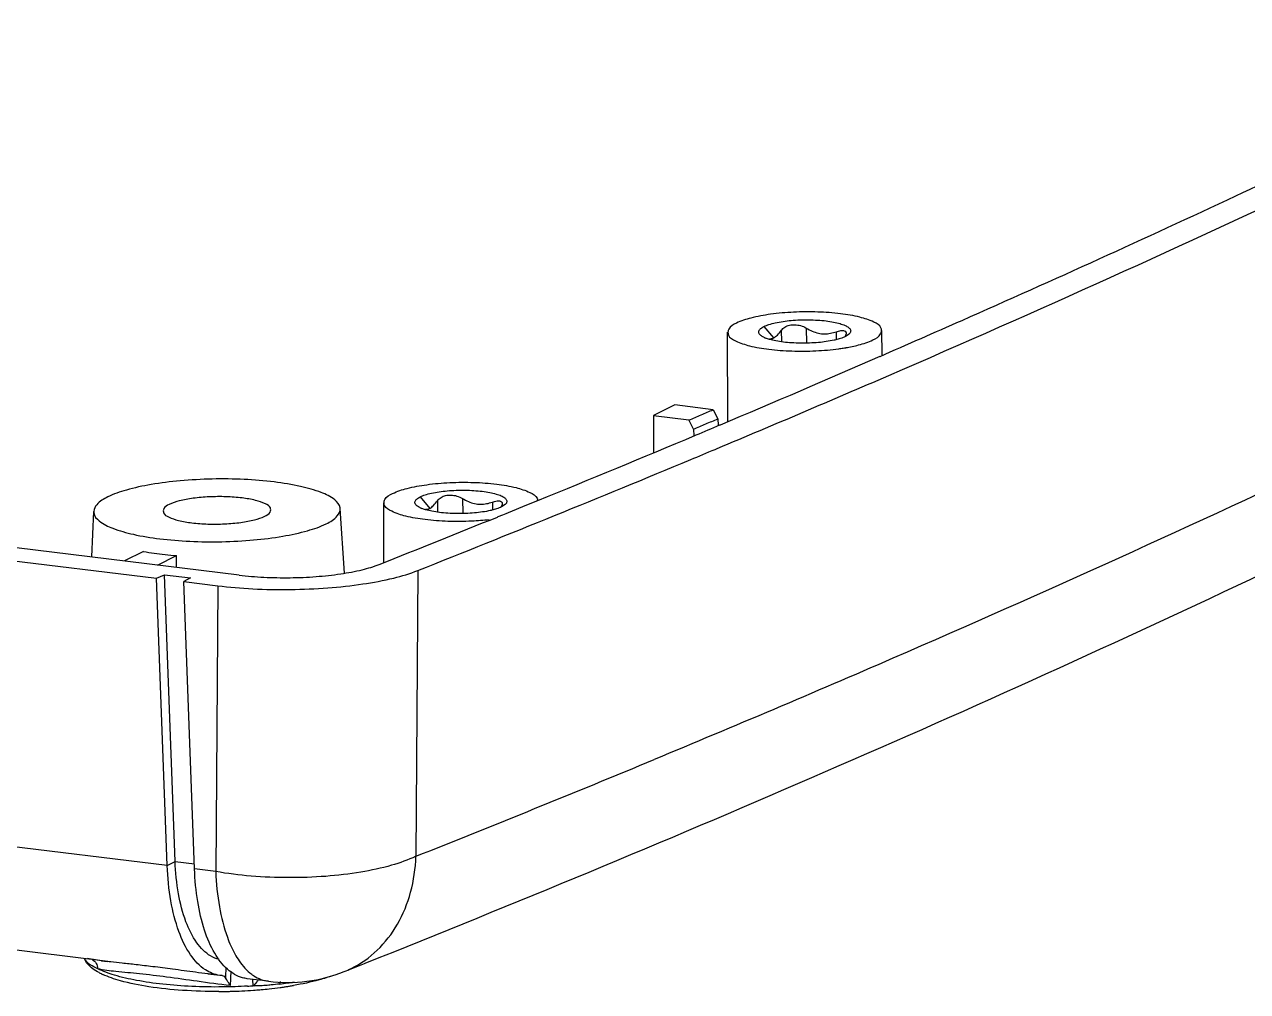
# Model space of a CAD drawing. Header units: millimetres. Extents: x -25 to 741, y -3272 to -3021.
# Drawn here: x 63.98 to 103.65, y -3182.88 to -3151.51 of the extents above; entities that cross this region are included whole.
import ezdxf

# ---------------------------------------------------------------- set-up
doc = ezdxf.new("R2010")
doc.units = ezdxf.units.MM

# ---------------------------------------------------------------- blocks, each defined once
blk = doc.blocks.new('*u3')
at = {"color": 7}
for p, q in [((22.851, -14.906), (23.161, -15.277)), ((23.413, -15.029), (23.419, -15.398)), ((24.223, -14.956), (24.23, -15.447)), ((25.194, -15.076), (25.193, -15.333)), ((26.688, -15.82), (26.672, -15.038)), ((21.679, -17.975), (21.672, -15.095)), ((25.613, -15.152), (25.494, -15.231)), ((19.963, -17.452), (19.265, -17.797)), ((21.207, -17.605), (19.963, -17.452)), ((19.265, -17.797), (20.418, -17.939)), ((19.265, -17.797), (19.27, -18.995)), ((21.207, -17.605), (21.357, -17.899)), ((20.568, -18.233), (20.418, -17.939)), ((20.568, -18.233), (20.58, -18.448)), ((21.357, -17.899), (21.369, -18.108)), ((21.42, -18.1), (21.44, -18.092)), ((20.63, -18.433), (20.65, -18.425)), ((21.264, -18.891), (21.336, -18.861)), ((10.522, -22.562), (10.518, -20.622)), ((11.696, -20.433), (12.006, -20.805)), ((12.258, -20.556), (12.264, -20.925)), ((13.068, -20.483), (13.076, -20.974)), ((14.039, -20.603), (14.039, -20.86)), ((15.161, -20.696), (15.512, -20.553)), ((1.043, -22.383), (1.106, -20.902)), ((9.242, -22.906), (9.105, -20.811)), ((14.231, -21.075), (14.376, -21.016)), ((14.458, -20.679), (14.339, -20.758)), ((14.376, -21.016), (14.434, -20.992)), ((14.434, -20.992), (14.49, -20.969)), ((14.49, -20.969), (14.564, -20.939)), ((14.564, -20.939), (15.161, -20.696)), ((14.202, -21.086), (14.231, -21.075)), ((5.826, -22.971), (-2.573, -21.938)), ((2.726, -22.205), (2.105, -22.513)), ((-3.679, -22.234), (3.147, -23.073)), ((3.175, -22.645), (3.796, -22.337)), ((3.794, -22.721), (3.796, -22.337)), ((3.147, -23.073), (3.403, -22.961)), ((3.403, -22.961), (4.242, -23.064)), ((3.747, -32.258), (3.403, -22.961)), ((11.623, -22.822), (11.56, -32.093)), ((3.492, -32.395), (3.147, -23.073)), ((4.242, -23.064), (4.033, -23.182)), ((4.033, -23.182), (5.132, -23.318)), ((4.378, -32.504), (4.033, -23.182)), ((5.132, -23.318), (5.067, -32.589)), ((1.564, -35.508), (-67.748, -26.984)), ((3.492, -32.395), (-3.564, -31.528)), ((3.492, -32.395), (3.747, -32.258)), ((3.747, -32.258), (4.372, -32.335)), ((5.067, -32.589), (4.378, -32.504)), ((5.398, -35.696), (5.396, -35.745)), ((9.301, -35.805), (9.887, -35.572)), ((9.887, -35.572), (9.911, -35.562)), ((5.2, -35.955), (4.818, -35.908)), ((5.277, -35.962), (5.2, -35.955)), ((5.387, -35.963), (5.384, -36.04)), ((5.396, -35.745), (5.387, -35.963)), ((5.555, -35.82), (5.537, -36.283)), ((6.775, -36.149), (6.085, -36.064)), ((6.282, -36.292), (6.264, -36.086)), ((9.233, -35.832), (9.301, -35.805))]:
    blk.add_line(p, q, dxfattribs=at)
for centre, radius, start, end in [((23.22, -14.465), 0.875, 244.3919, 245.8991), ((23.298, -14.29), 1.066, 245.8886, 248.2994), ((25.117, -15.018), 0.42, 327.6855, 330.4885), ((24.297, -8.423), 7.271, 277.7717, 278.2654), ((24.405, -9.157), 6.529, 278.2501, 279.7024), ((-178.473, 455.447), 514.008, 292.88787, 293.51553), ((-189.77, 482.205), 543.053, 292.2108, 292.79529), ((-196.813, 502.179), 564.864, 291.65407, 292.62326), ((15.248, -20.564), 0.258, 359.6317, 7.5077), ((12.065, -19.992), 0.875, 244.3919, 245.8991), ((12.143, -19.817), 1.066, 245.8886, 248.2994), ((13.962, -20.545), 0.42, 327.6855, 330.4885), ((-202.879, 514.331), 577.751, 291.660364, 292.069725), ((-197.661, 494.12), 566.28, 291.68262, 292.52708), ((8.153, -33.886), 2.824, 209.1526, 214.4505), ((1.133, -35.255), 0.361, 210.3633, 214.9669), ((0.483, -35.527), 0.36, 10.5095, 15.3866), ((1.21, -35.201), 0.455, 215.0007, 215.9602), ((1.221, -35.193), 0.468, 215.9643, 217.7375), ((1.253, -35.167), 0.51, 217.7908, 223.0021), ((1.554, -32.826), 2.652, 255.909, 257.5106), ((1.74, -31.973), 3.525, 257.5594, 259.6572), ((2.931, -24.224), 11.366, 262.0263, 263.022), ((2.461, -33.593), 2.562, 242.5497, 242.8322), ((2.557, -33.404), 2.774, 242.8485, 245.3233), ((8.489, -6.445), 29.691, 262.87, 263.6398), ((7.011, -34.869), 1.31, 233.5559, 237.4053), ((7.385, -31.187), 4.999, 262.9821, 291.6969), ((5.088, -19.231), 17.248, 270.2502, 271.0406), ((5.092, -19.45), 17.029, 271.0412, 271.5239), ((5.108, -19.944), 16.535, 271.5138, 274.0936), ((5.121, -19.581), 16.752, 273.3328, 273.9744), ((5.135, -20.367), 16.111, 274.104, 274.3149), ((5.173, -20.862), 15.614, 274.3114, 275.0325), ((5.261, -21.852), 14.621, 275.0298, 276.0492), ((5.385, -23.011), 13.454, 276.0437, 277.5527), ((5.487, -23.213), 13.128, 277.2349, 278.3577), ((5.491, -23.825), 12.634, 277.5625, 278.2032), ((5.547, -24.211), 12.244, 278.2038, 278.7464), ((5.933, -26.253), 10.056, 278.3655, 279.5755), ((5.582, -24.446), 12.006, 278.7474, 278.9799), ((5.677, -25.037), 11.407, 278.975, 279.6677)]:
    blk.add_arc(centre, radius, start, end, dxfattribs=at)
for points, start_tangent, end_tangent in [([(9.911, -35.562), (24.399, -29.541), (38.64, -23.1), (51.935, -16.514), (64.263, -9.789), (72.136, -5.108)], (0.92875, 0.370708), (0.851121, 0.524969)), ([(26.615, -15.874), (29.275, -14.707), (38.159, -10.668), (45.502, -7.148)], (0.916932, 0.399043), (0.897463, 0.44109)), ([(21.336, -18.861), (26.899, -16.493), (41.206, -10.024), (45.347, -8.038)], (0.922336, 0.386389), (0.899253, 0.437429)), ([(26.662, -15.038), (26.646, -14.95), (26.413, -14.762), (25.961, -14.605), (25.334, -14.492), (24.593, -14.437), (23.811, -14.442), (23.065, -14.51), (22.426, -14.631), (21.959, -14.796)], (0.005647, 0.999984), (-0.896036, -0.443982)), ([(21.959, -14.796), (21.708, -14.987), (21.683, -15.095)], (-0.896036, -0.443982), (-0.016273, -0.999868)), ([(22.715, -15.165), (22.711, -15.161), (22.689, -15.124), (22.681, -15.087), (22.687, -15.05), (22.708, -15.013), (22.742, -14.976), (22.851, -14.906)], (-0.651113, 0.758981), (0.896036, 0.443982)), ([(22.851, -14.906), (23.012, -14.842), (23.218, -14.787), (23.728, -14.71), (24.307, -14.689), (24.595, -14.7), (24.866, -14.724), (25.109, -14.763), (25.317, -14.813), (25.482, -14.873), (25.597, -14.94), (25.633, -14.976), (25.655, -15.012), (25.663, -15.049), (25.657, -15.087), (25.637, -15.124), (25.612, -15.151)], (0.896036, 0.443982), (-0.717557, -0.6965)), ([(23.161, -15.277), (23.285, -15.184), (23.413, -15.029)], (0.896035, 0.443983), (0.575765, 0.817616)), ([(23.413, -15.029), (23.529, -14.923), (23.678, -14.864), (23.851, -14.848), (24.039, -14.878), (24.223, -14.956)], (0.575765, 0.817616), (0.859904, -0.510455)), ([(24.223, -14.956), (24.418, -15.056), (24.616, -15.122), (24.814, -15.145), (25.008, -15.126), (25.194, -15.076)], (0.859904, -0.510455), (0.943601, 0.331085)), ([(25.194, -15.076), (25.346, -15.039), (25.455, -15.045), (25.508, -15.089), (25.515, -15.122)], (0.943601, 0.331085), (-0.009584, -0.999954)), ([(26.386, -15.34), (26.636, -15.149), (26.662, -15.038)], (0.896036, 0.443982), (0.005647, 0.999984)), ([(21.683, -15.095), (21.699, -15.186), (21.931, -15.374), (22.383, -15.532), (23.01, -15.644), (23.751, -15.7), (24.533, -15.694), (25.28, -15.627)], (-0.016273, -0.999868), (0.990809, 0.135271)), ([(22.734, -15.184), (22.715, -15.165)], (-0.737331, 0.675532), (-0.651113, 0.758981)), ([(22.842, -15.254), (22.747, -15.196), (22.734, -15.184)], (-0.90151, 0.432757), (-0.737331, 0.675532)), ([(25.177, -15.338), (25.126, -15.35), (24.616, -15.426), (24.037, -15.447), (23.75, -15.437), (23.479, -15.412), (23.235, -15.373), (23.027, -15.323), (22.904, -15.281)], (-0.971856, -0.235576), (-0.928973, 0.370147)), ([(23.03, -15.308), (23.161, -15.277)], (0.999999, -0.001615), (0.896035, 0.443983)), ([(25.494, -15.231), (25.332, -15.294), (25.177, -15.338)], (-0.896036, -0.443982), (-0.971856, -0.235576)), ([(25.507, -15.168), (25.482, -15.224)], (-0.296363, -0.955075), (-0.49163, -0.870804)), ([(25.505, -15.592), (25.918, -15.505), (26.386, -15.34)], (0.985644, 0.168838), (0.896036, 0.443982)), ([(25.515, -15.122), (25.507, -15.168)], (-0.009584, -0.999954), (-0.296363, -0.955075)), ([(44.211, -17.806), (41.631, -19.043), (27.033, -25.669), (19.292, -28.952)], (-0.900186, -0.435506), (-0.923661, -0.38321)), ([(20.418, -17.939), (20.813, -17.772), (21.207, -17.605)], (0.921244, 0.388986), (0.920607, 0.390489)), ([(20.568, -18.233), (20.963, -18.066), (21.357, -17.899)], (0.921238, 0.388999), (0.920602, 0.390501)), ([(20.65, -18.425), (21.42, -18.1)], (0.921876, 0.387486), (0.921264, 0.388938)), ([(20.473, -19.222), (21.264, -18.891)], (0.923006, 0.384787), (0.922392, 0.386255)), ([(9.104, -20.811), (9.102, -20.788), (8.925, -20.528), (8.487, -20.291), (7.818, -20.094), (6.965, -19.95), (5.985, -19.868), (4.945, -19.855), (3.916, -19.912), (2.968, -20.033), (2.166, -20.212), (1.564, -20.436)], (-0.013356, 0.999911), (-0.896036, -0.443982)), ([(10.804, -20.323), (11.272, -20.159), (11.91, -20.037), (12.657, -19.97), (13.439, -19.964), (14.179, -20.02), (14.807, -20.132), (15.259, -20.29), (15.491, -20.477), (15.505, -20.53)], (0.896036, 0.443982), (0.131628, -0.991299)), ([(11.696, -20.433), (11.857, -20.369), (12.063, -20.314), (12.574, -20.237), (13.153, -20.216), (13.44, -20.227), (13.711, -20.252), (13.955, -20.29), (14.163, -20.34), (14.328, -20.4), (14.442, -20.467), (14.479, -20.503), (14.501, -20.539), (14.509, -20.576), (14.502, -20.614), (14.482, -20.651), (14.458, -20.679)], (0.896036, 0.443982), (-0.717557, -0.6965)), ([(1.564, -20.436), (1.204, -20.689), (1.109, -20.903)], (-0.896036, -0.443982), (-0.095175, -0.995461)), ([(6.848, -20.851), (6.837, -20.788), (6.675, -20.657), (6.358, -20.547), (5.919, -20.468), (5.401, -20.429), (4.853, -20.433), (4.33, -20.48), (3.884, -20.565), (3.556, -20.68)], (0.010963, 0.99994), (-0.896036, -0.443982)), ([(10.528, -20.623), (10.553, -20.514), (10.804, -20.323)], (0.016273, 0.999868), (0.896036, 0.443982)), ([(13.934, -21.178), (13.378, -21.221), (12.596, -21.227), (11.856, -21.171), (11.228, -21.059), (10.776, -20.901), (10.544, -20.714), (10.528, -20.623)], (-0.993872, -0.110533), (0.016273, 0.999868)), ([(11.56, -20.692), (11.556, -20.688), (11.534, -20.651), (11.526, -20.614), (11.533, -20.577), (11.553, -20.54), (11.587, -20.503), (11.696, -20.433)], (-0.651113, 0.758981), (0.896036, 0.443982)), ([(12.006, -20.805), (12.131, -20.711), (12.258, -20.556)], (0.896035, 0.443984), (0.575765, 0.817616)), ([(12.258, -20.556), (12.374, -20.45), (12.523, -20.391), (12.696, -20.375), (12.885, -20.405), (13.068, -20.483)], (0.575765, 0.817616), (0.859904, -0.510455)), ([(13.068, -20.483), (13.263, -20.584), (13.461, -20.649), (13.659, -20.672), (13.853, -20.653), (14.039, -20.603)], (0.859904, -0.510455), (0.943601, 0.331085)), ([(14.039, -20.603), (14.191, -20.566), (14.3, -20.572), (14.354, -20.616), (14.36, -20.649)], (0.943601, 0.331085), (-0.009584, -0.999954)), ([(1.109, -20.903), (1.109, -20.954), (1.287, -21.214), (1.725, -21.451), (2.393, -21.648), (3.247, -21.792), (4.227, -21.874), (5.266, -21.887), (6.295, -21.83), (7.243, -21.709), (8.045, -21.53), (8.647, -21.307)], (-0.095175, -0.995461), (0.896036, 0.443982)), ([(3.556, -20.68), (3.381, -20.814), (3.363, -20.891)], (-0.896036, -0.443982), (-0.010963, -0.99994)), ([(3.363, -20.891), (3.374, -20.954), (3.537, -21.085), (3.853, -21.195), (4.292, -21.274), (4.811, -21.313), (5.358, -21.309), (5.881, -21.262), (6.328, -21.177), (6.655, -21.062)], (-0.010963, -0.99994), (0.896036, 0.443982)), ([(6.655, -21.062), (6.831, -20.928), (6.848, -20.851)], (0.896036, 0.443982), (0.010963, 0.99994)), ([(8.647, -21.307), (9.008, -21.053), (9.104, -20.811)], (0.896036, 0.443982), (-0.013356, 0.999911)), ([(11.579, -20.712), (11.56, -20.692)], (-0.737331, 0.675532), (-0.651113, 0.758981)), ([(11.687, -20.781), (11.593, -20.723), (11.579, -20.712)], (-0.90151, 0.432757), (-0.737331, 0.675532)), ([(14.023, -20.865), (13.972, -20.877), (13.461, -20.953), (12.883, -20.975), (12.595, -20.964), (12.324, -20.939), (12.08, -20.901), (11.872, -20.85), (11.749, -20.808)], (-0.971856, -0.235576), (-0.928973, 0.370147)), ([(11.875, -20.835), (12.006, -20.805)], (0.999999, -0.001615), (0.896035, 0.443984)), ([(14.339, -20.758), (14.178, -20.822), (14.023, -20.865)], (-0.896036, -0.443982), (-0.971856, -0.235576)), ([(14.352, -20.695), (14.327, -20.751)], (-0.296363, -0.955075), (-0.49163, -0.870804)), ([(14.36, -20.649), (14.352, -20.695)], (-0.009584, -0.999954), (-0.296363, -0.955075)), ([(2.726, -22.205), (3.063, -22.259), (3.421, -22.303), (3.796, -22.337)], (0.984772, -0.173849), (0.997024, -0.077088)), ([(5.132, -23.318), (6.265, -23.415), (7.493, -23.438), (8.702, -23.385), (9.835, -23.259), (10.84, -23.065), (11.623, -22.822)], (0.992523, -0.122054), (0.929382, 0.369119)), ([(5.826, -22.971), (6.626, -23.039), (7.476, -23.055), (8.324, -23.018), (9.119, -22.93), (9.816, -22.796), (10.371, -22.624)], (0.992523, -0.122054), (0.92938, 0.369125)), ([(11.56, -32.093), (10.767, -32.386), (9.773, -32.607), (8.636, -32.743), (7.425, -32.786), (6.211, -32.734), (5.067, -32.589)], (-0.901829, -0.432094), (-0.985242, 0.171168)), ([(9.234, -35.831), (9.461, -35.731), (10.303, -35.141), (10.959, -34.299), (11.387, -33.259), (11.56, -32.093)], (0.929231, 0.369498), (0.03412, 0.999418)), ([(4.728, -35.777), (4.246, -35.286), (3.869, -34.532), (3.61, -33.54), (3.492, -32.395)], (-0.841663, 0.540003), (-0.037008, 0.999315)), ([(5.178, -35.441), (4.9, -35.327), (4.451, -34.895), (4.099, -34.214), (3.857, -33.309), (3.747, -32.258)], (-0.970368, 0.241633), (-0.037008, 0.999315)), ([(5.031, -35.237), (4.703, -34.492), (4.481, -33.564), (4.378, -32.504)], (-0.506565, 0.862202), (-0.037008, 0.999315)), ([(5.067, -32.589), (5.184, -33.733), (5.442, -34.721), (5.686, -35.262)], (0.037008, -0.999315), (0.488085, -0.872796)), ([(5.218, -35.514), (5.031, -35.237)], (-0.616732, 0.787173), (-0.506565, 0.862202)), ([(0.906, -35.584), (0.808, -35.424)], (-0.628672, 0.777671), (-0.3965, 0.918035)), ([(0.994, -35.611), (0.881, -35.515)], (-0.82167, 0.569963), (-0.681272, 0.732031)), ([(1.28, -35.867), (0.906, -35.584)], (-0.887399, 0.461002), (-0.628672, 0.777671)), ([(1.237, -35.74), (0.994, -35.611)], (-0.923073, 0.384625), (-0.82167, 0.569963)), ([(1.068, -35.447), (1.185, -35.568)], (0.851689, -0.524048), (0.500727, -0.865605)), ([(1.354, -35.48), (1.107, -35.441)], (-0.99023, 0.139444), (-0.983523, 0.180784)), ([(1.185, -35.568), (1.237, -35.74)], (0.500727, -0.865605), (0.075535, -0.997143)), ([(4.804, -35.906), (4.414, -35.856), (3.664, -35.756), (3.021, -35.674), (2.479, -35.61), (2.029, -35.561), (1.658, -35.519), (1.558, -35.507)], (-0.99233, 0.123614), (-0.992566, 0.121704)), ([(5.447, -35.758), (5.218, -35.514)], (-0.750418, 0.660964), (-0.616732, 0.787173)), ([(5.824, -35.484), (6.233, -35.922)], (0.566562, -0.824019), (0.804653, -0.593745)), ([(6.095, -36.304), (5.288, -36.332), (4.293, -36.315), (3.346, -36.243), (2.495, -36.119), (1.78, -35.948), (1.237, -35.74)], (-0.998308, -0.058149), (-0.894103, 0.447861)), ([(4.464, -36.149), (3.473, -36.011), (2.591, -35.907), (1.827, -35.83), (1.237, -35.74)], (-0.990234, 0.139414), (-0.970758, 0.240061)), ([(5.163, -36.479), (3.987, -36.442), (2.899, -36.325), (1.973, -36.13), (1.399, -35.925)], (-0.99999, -0.004385), (-0.908547, 0.417783)), ([(5.2, -35.955), (4.728, -35.777)], (-0.99177, 0.128034), (-0.841663, 0.540003)), ([(5.277, -35.962), (5.337, -35.983)], (0.998894, -0.047009), (0.811828, -0.583897)), ([(5.337, -35.983), (5.384, -36.04)], (0.811828, -0.583897), (0.483439, -0.875378)), ([(5.537, -36.283), (5.475, -36.185), (5.423, -36.104), (5.384, -36.04)], (-0.532976, 0.84613), (-0.483439, 0.875378)), ([(6.085, -36.063), (5.935, -36.034), (5.447, -35.758)], (-0.993056, 0.117646), (-0.750418, 0.660964)), ([(6.446, -36.106), (6.389, -36.18), (6.286, -36.305)], (-0.702522, -0.711662), (-0.539404, -0.842047)), ([(6.305, -35.972), (6.774, -36.148)], (0.842692, -0.538396), (0.991535, -0.129843)), ([(8.874, -35.958), (8.416, -36.104), (7.593, -36.283)], (-0.93516, -0.354224), (-0.985783, -0.168021)), ([(5.537, -36.283), (4.464, -36.149)], (-0.995195, 0.097914), (-0.990234, 0.139414)), ([(6.574, -36.29), (6.284, -36.299)], (-0.998907, -0.046739), (-0.999266, -0.038299)), ([(6.784, -36.275), (6.574, -36.29)], (-0.995767, -0.091913), (-0.998907, -0.046739)), ([(7.141, -36.237), (6.86, -36.268), (6.784, -36.275)], (-0.992026, -0.126033), (-0.995767, -0.091913)), ([(7.151, -36.154), (7.141, -36.237)], (-0.196025, -0.980599), (-0.063776, -0.997964))]:
    blk.add_spline(points, degree=3, dxfattribs=dict(at, start_tangent=start_tangent, end_tangent=end_tangent))
blk = doc.blocks.new('u5')
blk.add_blockref('*u3', (-89.832, 125.636))

msp = doc.modelspace()

# ---------------------------------------------------------------- block references
msp.add_blockref('u5', (154.947, -3272.04))

doc.saveas('drawing.dxf')
